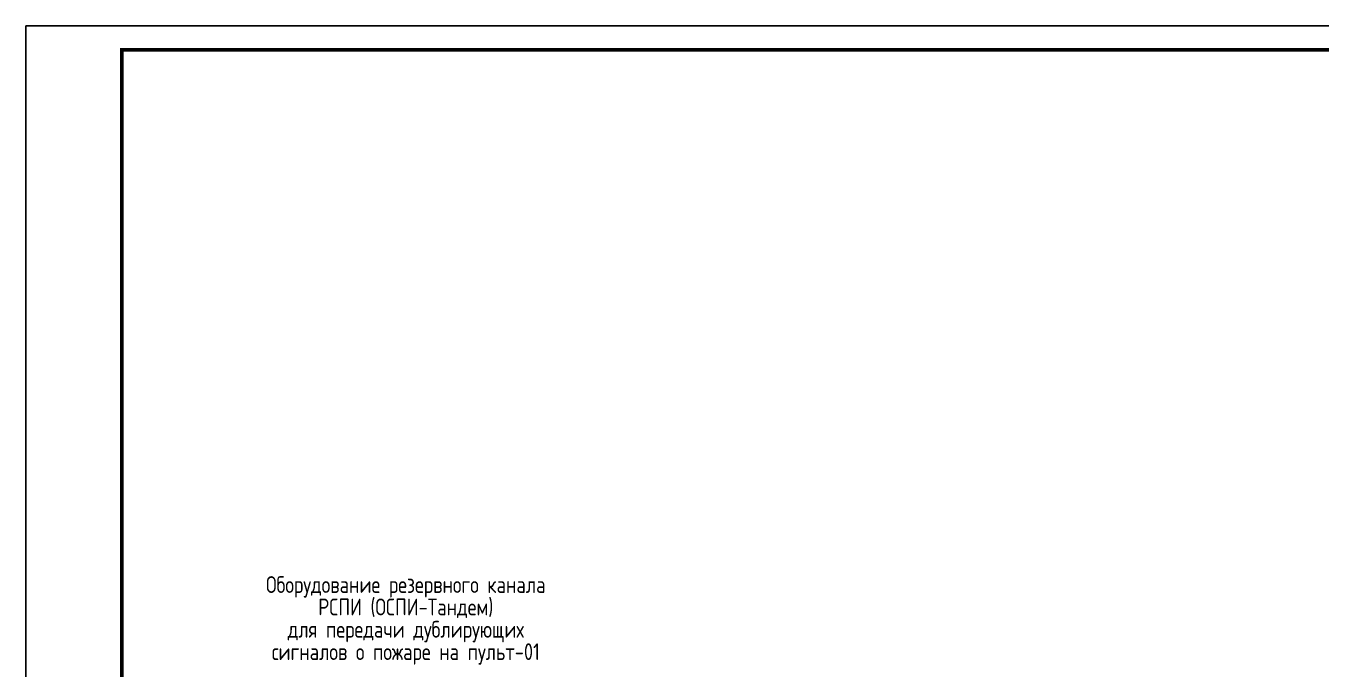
# Paper-space layout '12. ОСПИ Тандем' of a CAD drawing. Header units: millimetres. Extents: x 0 to 2732, y -76 to 297.
# Drawn here: x 0 to 270.2, y 162.8 to 297 of the extents above; entities that cross this region are included whole.
import ezdxf
from ezdxf.enums import TextEntityAlignment as Align

# ---------------------------------------------------------------- set-up
doc = ezdxf.new("R2010")
doc.units = ezdxf.units.MM
doc.layers.add('102 Рамка', color=252, linetype='Continuous')
doc.layers.add('№ схемы коммутации', color=7, linetype='Continuous')
doc.styles.add('Format', font='isocpeur.ttf', dxfattribs={"width": 0.8, "height": 250})
doc.styles.add('ISOCPEUR', font='isocpeui.ttf', dxfattribs={"height": 2.5})
doc.styles.get("Standard").update_dxf_attribs({"font": 'arial.ttf'})

# ---------------------------------------------------------------- blocks, each defined once
blk = doc.blocks.new('*U288')
at = {"layer": '102 Рамка', "color": 0}
blk.add_lwpolyline([(420, 297), (0, 297), (0, 0), (420, 0)], close=True, dxfattribs=at)
at = {"layer": '102 Рамка', "color": 0, "const_width": 0.8}
blk.add_lwpolyline([(415, 5), (415, 292), (20, 292), (20, 5)], close=True, dxfattribs=at)
at = {"color": 7, "style": 'ISOCPEUR', "oblique": 10, "width": 0.8}
blk.add_attdef('НОМЕР-ЛИСТА', text='', height=2.5, dxfattribs=at).set_placement((393.56, 25), align=Align.MIDDLE_CENTER)
at = {"color": 7, "lineweight": 30, "oblique": 10, "width": 0.8, "flags": 104}
blk.add_attdef('НАИМЕНОВАНИЕ-ЧЕРТЕЖА', text='', height=2.5, dxfattribs=at).set_placement((330, 12.5), align=Align.MIDDLE_CENTER)
at = {"layer": '102 Рамка', "color": 7, "style": 'ISOCPEUR', "width": 0.8}
blk.add_attdef('FORMATTEXT', text='', height=2.5, dxfattribs=at).set_placement((363.5, 3.75), align=Align.TOP_LEFT)

psp = doc.layouts.new('12. ОСПИ Тандем')

# ---------------------------------------------------------------- block references
at = {"color": 7, "lineweight": 30}
psp.add_blockref('*U288', (0, 0), dxfattribs=at)

# ---------------------------------------------------------------- texts
at = {"layer": '№ схемы коммутации', "insert": (47.64, 172.95), "char_height": 3.5, "width": 63.2222, "attachment_point": 4, "line_spacing_factor": 0.8, "style": 'Format'}
psp.add_mtext('\\pxqc;Оборудование резервного канала РСПИ (ОСПИ-Тандем)\\Pдля передачи дублирующих сигналов о пожаре на пульт-01', dxfattribs=at)

doc.saveas('drawing.dxf')
